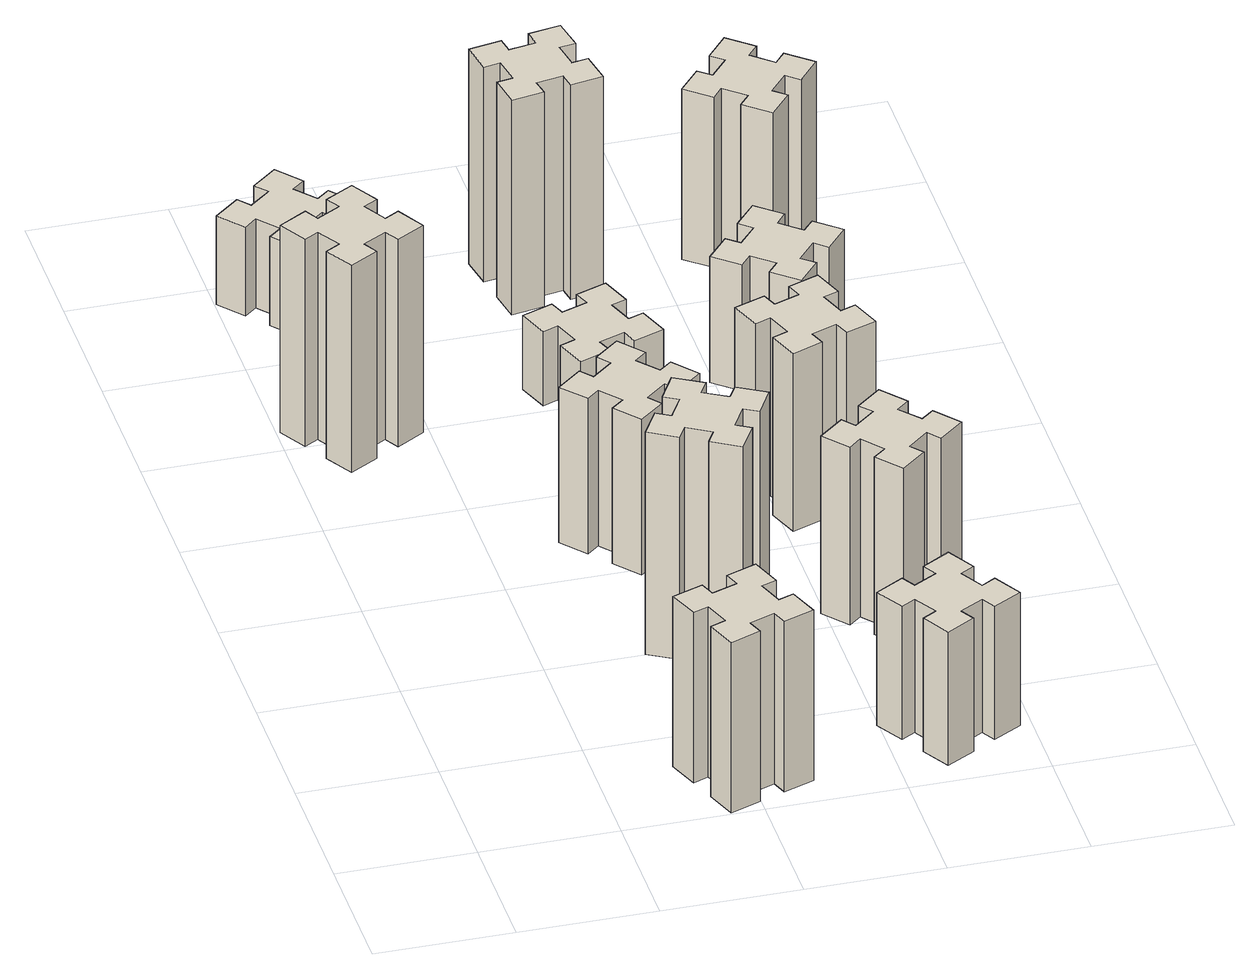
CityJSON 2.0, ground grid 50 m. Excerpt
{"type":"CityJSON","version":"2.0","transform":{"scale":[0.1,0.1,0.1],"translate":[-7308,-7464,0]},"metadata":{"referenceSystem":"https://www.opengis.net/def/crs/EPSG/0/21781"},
"CityObjects":{
"building1":{"type":"Building","attributes":{"class":"1000","function":"1000","usage":"1000","yearOfConstruction":2016,"roofType":"1000","measuredHeight":84,"storeysAboveGround":30,"storeysBelowGround":0},"geometry":[{"type":"Solid","lod":"1","boundaries":[[[[0,1,2,3,4,5,6,7,8,9,10,11,12,13,14,15,16,17,18,19]],[[17,16,20,21]],[[16,15,22,20]],[[15,14,23,22]],[[14,13,24,23]],[[13,12,25,24]],[[12,11,26,25]],[[11,10,27,26]],[[10,9,28,27]],[[9,8,29,28]],[[8,7,30,29]],[[7,6,31,30]],[[6,5,32,31]],[[5,4,33,32]],[[4,3,34,33]],[[3,2,35,34]],[[2,1,36,35]],[[1,0,37,36]],[[0,19,38,37]],[[19,18,39,38]],[[18,17,21,39]],[[24,25,26,27,28,29,30,31,32,33,34,35,36,37,38,39,21,20,22,23]]]]}]},
"building2":{"type":"Building","attributes":{"class":"1000","function":"1000","usage":"1000","yearOfConstruction":2016,"roofType":"1000","measuredHeight":69,"storeysAboveGround":30,"storeysBelowGround":0},"geometry":[{"type":"Solid","lod":"1","boundaries":[[[[40,41,42,43,44,45,46,47,48,49,50,51,52,53,54,55,56,57,58,59]],[[57,56,60,61]],[[56,55,62,60]],[[55,54,63,62]],[[54,53,64,63]],[[53,52,65,64]],[[52,51,66,65]],[[51,50,67,66]],[[50,49,68,67]],[[49,48,69,68]],[[48,47,70,69]],[[47,46,71,70]],[[46,45,72,71]],[[45,44,73,72]],[[44,43,74,73]],[[43,42,75,74]],[[42,41,76,75]],[[41,40,77,76]],[[40,59,78,77]],[[59,58,79,78]],[[58,57,61,79]],[[64,65,66,67,68,69,70,71,72,73,74,75,76,77,78,79,61,60,62,63]]]]}]},
"building3":{"type":"Building","attributes":{"class":"1000","function":"1000","usage":"1000","yearOfConstruction":2016,"roofType":"1000","measuredHeight":36,"storeysAboveGround":30,"storeysBelowGround":0},"geometry":[{"type":"Solid","lod":"1","boundaries":[[[[80,81,82,83,84,85,86,87,88,89,90,91,92,93,94,95,96,97,98,99]],[[97,96,100,101]],[[96,95,102,100]],[[95,94,103,102]],[[94,93,104,103]],[[93,92,105,104]],[[92,91,106,105]],[[91,90,107,106]],[[90,89,108,107]],[[89,88,109,108]],[[88,87,110,109]],[[87,86,111,110]],[[86,85,112,111]],[[85,84,113,112]],[[84,83,114,113]],[[83,82,115,114]],[[82,81,116,115]],[[81,80,117,116]],[[80,99,118,117]],[[99,98,119,118]],[[98,97,101,119]],[[104,105,106,107,108,109,110,111,112,113,114,115,116,117,118,119,101,100,102,103]]]]}]},
"building4":{"type":"Building","attributes":{"class":"1000","function":"1000","usage":"1000","yearOfConstruction":2016,"roofType":"1000","measuredHeight":90,"storeysAboveGround":30,"storeysBelowGround":0},"geometry":[{"type":"Solid","lod":"1","boundaries":[[[[120,121,122,123,124,125,126,127,128,129,130,131,132,133,134,135,136,137,138,139]],[[137,136,140,141]],[[136,135,142,140]],[[135,134,143,142]],[[134,133,144,143]],[[133,132,145,144]],[[132,131,146,145]],[[131,130,147,146]],[[130,129,148,147]],[[129,128,149,148]],[[128,127,150,149]],[[127,126,151,150]],[[126,125,152,151]],[[125,124,153,152]],[[124,123,154,153]],[[123,122,155,154]],[[122,121,156,155]],[[121,120,157,156]],[[120,139,158,157]],[[139,138,159,158]],[[138,137,141,159]],[[144,145,146,147,148,149,150,151,152,153,154,155,156,157,158,159,141,140,142,143]]]]}]},
"building5":{"type":"Building","attributes":{"class":"1000","function":"1000","usage":"1000","yearOfConstruction":2016,"roofType":"1000","measuredHeight":63,"storeysAboveGround":30,"storeysBelowGround":0},"geometry":[{"type":"Solid","lod":"1","boundaries":[[[[160,161,162,163,164,165,166,167,168,169,170,171,172,173,174,175,176,177,178,179]],[[177,176,180,181]],[[176,175,182,180]],[[175,174,183,182]],[[174,173,184,183]],[[173,172,185,184]],[[172,171,186,185]],[[171,170,187,186]],[[170,169,188,187]],[[169,168,189,188]],[[168,167,190,189]],[[167,166,191,190]],[[166,165,192,191]],[[165,164,193,192]],[[164,163,194,193]],[[163,162,195,194]],[[162,161,196,195]],[[161,160,197,196]],[[160,179,198,197]],[[179,178,199,198]],[[178,177,181,199]],[[184,185,186,187,188,189,190,191,192,193,194,195,196,197,198,199,181,180,182,183]]]]}]},
"building6":{"type":"Building","attributes":{"class":"1000","function":"1000","usage":"1000","yearOfConstruction":2016,"roofType":"1000","measuredHeight":54,"storeysAboveGround":30,"storeysBelowGround":0},"geometry":[{"type":"Solid","lod":"1","boundaries":[[[[200,201,202,203,204,205,206,207,208,209,210,211,212,213,214,215,216,217,218,219]],[[217,216,220,221]],[[216,215,222,220]],[[215,214,223,222]],[[214,213,224,223]],[[213,212,225,224]],[[212,211,226,225]],[[211,210,227,226]],[[210,209,228,227]],[[209,208,229,228]],[[208,207,230,229]],[[207,206,231,230]],[[206,205,232,231]],[[205,204,233,232]],[[204,203,234,233]],[[203,202,235,234]],[[202,201,236,235]],[[201,200,237,236]],[[200,219,238,237]],[[219,218,239,238]],[[218,217,221,239]],[[224,225,226,227,228,229,230,231,232,233,234,235,236,237,238,239,221,220,222,223]]]]}]},
"building7":{"type":"Building","attributes":{"class":"1000","function":"1000","usage":"1000","yearOfConstruction":2016,"roofType":"1000","measuredHeight":30,"storeysAboveGround":30,"storeysBelowGround":0},"geometry":[{"type":"Solid","lod":"1","boundaries":[[[[240,241,242,243,244,245,246,247,248,249,250,251,252,253,254,255,256,257,258,259]],[[257,256,260,261]],[[256,255,262,260]],[[255,254,263,262]],[[254,253,264,263]],[[253,252,265,264]],[[252,251,266,265]],[[251,250,267,266]],[[250,249,268,267]],[[249,248,269,268]],[[248,247,270,269]],[[247,246,271,270]],[[246,245,272,271]],[[245,244,273,272]],[[244,243,274,273]],[[243,242,275,274]],[[242,241,276,275]],[[241,240,277,276]],[[240,259,278,277]],[[259,258,279,278]],[[258,257,261,279]],[[264,265,266,267,268,269,270,271,272,273,274,275,276,277,278,279,261,260,262,263]]]]}]},
"building8":{"type":"Building","attributes":{"class":"1000","function":"1000","usage":"1000","yearOfConstruction":2016,"roofType":"1000","measuredHeight":72,"storeysAboveGround":30,"storeysBelowGround":0},"geometry":[{"type":"Solid","lod":"1","boundaries":[[[[280,281,282,283,284,285,286,287,288,289,290,291,292,293,294,295,296,297,298,299]],[[297,296,300,301]],[[296,295,302,300]],[[295,294,303,302]],[[294,293,304,303]],[[293,292,305,304]],[[292,291,306,305]],[[291,290,307,306]],[[290,289,308,307]],[[289,288,309,308]],[[288,287,310,309]],[[287,286,311,310]],[[286,285,312,311]],[[285,284,313,312]],[[284,283,314,313]],[[283,282,315,314]],[[282,281,316,315]],[[281,280,317,316]],[[280,299,318,317]],[[299,298,319,318]],[[298,297,301,319]],[[304,305,306,307,308,309,310,311,312,313,314,315,316,317,318,319,301,300,302,303]]]]}]},
"building9":{"type":"Building","attributes":{"class":"1000","function":"1000","usage":"1000","yearOfConstruction":2016,"roofType":"1000","measuredHeight":87,"storeysAboveGround":30,"storeysBelowGround":0},"geometry":[{"type":"Solid","lod":"1","boundaries":[[[[320,321,322,323,324,325,326,327,328,329,330,331,332,333,334,335,336,337,338,339]],[[337,336,340,341]],[[336,335,342,340]],[[335,334,343,342]],[[334,333,344,343]],[[333,332,345,344]],[[332,331,346,345]],[[331,330,347,346]],[[330,329,348,347]],[[329,328,349,348]],[[328,327,350,349]],[[327,326,351,350]],[[326,325,352,351]],[[325,324,353,352]],[[324,323,354,353]],[[323,322,355,354]],[[322,321,356,355]],[[321,320,357,356]],[[320,339,358,357]],[[339,338,359,358]],[[338,337,341,359]],[[344,345,346,347,348,349,350,351,352,353,354,355,356,357,358,359,341,340,342,343]]]]}]},
"building10":{"type":"Building","attributes":{"class":"1000","function":"1000","usage":"1000","yearOfConstruction":2016,"roofType":"1000","measuredHeight":72,"storeysAboveGround":30,"storeysBelowGround":0},"geometry":[{"type":"Solid","lod":"1","boundaries":[[[[360,361,362,363,364,365,366,367,368,369,370,371,372,373,374,375,376,377,378,379]],[[377,376,380,381]],[[376,375,382,380]],[[375,374,383,382]],[[374,373,384,383]],[[373,372,385,384]],[[372,371,386,385]],[[371,370,387,386]],[[370,369,388,387]],[[369,368,389,388]],[[368,367,390,389]],[[367,366,391,390]],[[366,365,392,391]],[[365,364,393,392]],[[364,363,394,393]],[[363,362,395,394]],[[362,361,396,395]],[[361,360,397,396]],[[360,379,398,397]],[[379,378,399,398]],[[378,377,381,399]],[[384,385,386,387,388,389,390,391,392,393,394,395,396,397,398,399,381,380,382,383]]]]}]},
"building11":{"type":"Building","attributes":{"class":"1000","function":"1000","usage":"1000","yearOfConstruction":2016,"roofType":"1000","measuredHeight":51,"storeysAboveGround":30,"storeysBelowGround":0},"geometry":[{"type":"Solid","lod":"1","boundaries":[[[[400,401,402,403,404,405,406,407,408,409,410,411,412,413,414,415,416,417,418,419]],[[417,416,420,421]],[[416,415,422,420]],[[415,414,423,422]],[[414,413,424,423]],[[413,412,425,424]],[[412,411,426,425]],[[411,410,427,426]],[[410,409,428,427]],[[409,408,429,428]],[[408,407,430,429]],[[407,406,431,430]],[[406,405,432,431]],[[405,404,433,432]],[[404,403,434,433]],[[403,402,435,434]],[[402,401,436,435]],[[401,400,437,436]],[[400,419,438,437]],[[419,418,439,438]],[[418,417,421,439]],[[424,425,426,427,428,429,430,431,432,433,434,435,436,437,438,439,421,420,422,423]]]]}]},
"building12":{"type":"Building","attributes":{"class":"1000","function":"1000","usage":"1000","yearOfConstruction":2016,"roofType":"1000","measuredHeight":69,"storeysAboveGround":30,"storeysBelowGround":0},"geometry":[{"type":"Solid","lod":"1","boundaries":[[[[440,441,442,443,444,445,446,447,448,449,450,451,452,453,454,455,456,457,458,459]],[[457,456,460,461]],[[456,455,462,460]],[[455,454,463,462]],[[454,453,464,463]],[[453,452,465,464]],[[452,451,466,465]],[[451,450,467,466]],[[450,449,468,467]],[[449,448,469,468]],[[448,447,470,469]],[[447,446,471,470]],[[446,445,472,471]],[[445,444,473,472]],[[444,443,474,473]],[[443,442,475,474]],[[442,441,476,475]],[[441,440,477,476]],[[440,459,478,477]],[[459,458,479,478]],[[458,457,461,479]],[[464,465,466,467,468,469,470,471,472,473,474,475,476,477,478,479,461,460,462,463]]]]}]}
},
"vertices":[
[366,2557,0],[316,2644,0],[368,2674,0],[308,2778,0],[204,2718,0],[234,2666,0],[147,2616,0],[117,2668,0],[13,2608,0],[73,2504,0],[125,2534,0],[175,2447,0],[123,2417,0],[183,2313,0],[287,2373,0],[257,2425,0],[344,2475,0],[374,2423,0],[478,2483,0],[418,2587,0],[344,2475,840],[374,2423,840],[257,2425,840],[287,2373,840],[183,2313,840],[123,2417,840],[175,2447,840],[125,2534,840],[73,2504,840],[13,2608,840],[117,2668,840],[147,2616,840],[234,2666,840],[204,2718,840],[308,2778,840],[368,2674,840],[316,2644,840],[366,2557,840],[418,2587,840],[478,2483,840],
[976,105,0],[1070,139,0],[1090,83,0],[1203,124,0],[1162,237,0],[1106,216,0],[1072,310,0],[1128,330,0],[1087,443,0],[974,402,0],[995,346,0],[901,312,0],[880,368,0],[767,327,0],[809,214,0],[865,235,0],[899,141,0],[843,120,0],[884,7,0],[997,49,0],[899,141,690],[843,120,690],[865,235,690],[809,214,690],[767,327,690],[880,368,690],[901,312,690],[995,346,690],[974,402,690],[1087,443,690],[1128,330,690],[1072,310,690],[1106,216,690],[1162,237,690],[1203,124,690],[1090,83,690],[1070,139,690],[976,105,690],[997,49,690],[884,7,690],
[129,3353,0],[193,3276,0],[147,3238,0],[224,3146,0],[316,3223,0],[278,3269,0],[354,3333,0],[393,3287,0],[485,3364,0],[408,3456,0],[362,3418,0],[297,3494,0],[343,3533,0],[266,3625,0],[174,3548,0],[213,3502,0],[136,3437,0],[98,3483,0],[6,3406,0],[83,3314,0],[136,3437,360],[98,3483,360],[213,3502,360],[174,3548,360],[266,3625,360],[343,3533,360],[297,3494,360],[362,3418,360],[408,3456,360],[485,3364,360],[393,3287,360],[354,3333,360],[278,3269,360],[316,3223,360],[224,3146,360],[147,3238,360],[193,3276,360],[129,3353,360],[83,3314,360],[6,3406,360],
[1015,1164,0],[965,1077,0],[913,1107,0],[853,1003,0],[957,943,0],[987,995,0],[1074,945,0],[1044,893,0],[1148,833,0],[1208,937,0],[1156,967,0],[1206,1054,0],[1258,1024,0],[1318,1128,0],[1214,1188,0],[1184,1136,0],[1097,1186,0],[1127,1238,0],[1023,1298,0],[963,1194,0],[1097,1186,900],[1127,1238,900],[1184,1136,900],[1214,1188,900],[1318,1128,900],[1258,1024,900],[1206,1054,900],[1156,967,900],[1208,937,900],[1148,833,900],[1044,893,900],[1074,945,900],[987,995,900],[957,943,900],[853,1003,900],[913,1107,900],[965,1077,900],[1015,1164,900],[963,1194,900],[1023,1298,900],
[1102,1738,0],[1037,1814,0],[1083,1853,0],[1006,1945,0],[914,1868,0],[953,1822,0],[876,1757,0],[838,1803,0],[746,1726,0],[823,1634,0],[869,1673,0],[933,1596,0],[887,1558,0],[964,1466,0],[1056,1543,0],[1018,1589,0],[1094,1653,0],[1133,1607,0],[1225,1684,0],[1148,1776,0],[1094,1653,630],[1133,1607,630],[1018,1589,630],[1056,1543,630],[964,1466,630],[887,1558,630],[933,1596,630],[869,1673,630],[823,1634,630],[746,1726,630],[838,1803,630],[876,1757,630],[953,1822,630],[914,1868,630],[1006,1945,630],[1083,1853,630],[1037,1814,630],[1102,1738,630],[1148,1776,630],[1225,1684,630],
[1846,337,0],[1796,424,0],[1848,454,0],[1788,558,0],[1684,498,0],[1714,446,0],[1627,396,0],[1597,448,0],[1493,388,0],[1553,284,0],[1605,314,0],[1655,227,0],[1603,197,0],[1663,93,0],[1767,153,0],[1737,205,0],[1824,255,0],[1854,203,0],[1958,263,0],[1898,367,0],[1824,255,540],[1854,203,540],[1737,205,540],[1767,153,540],[1663,93,540],[1603,197,540],[1655,227,540],[1605,314,540],[1553,284,540],[1493,388,540],[1597,448,540],[1627,396,540],[1714,446,540],[1684,498,540],[1788,558,540],[1848,454,540],[1796,424,540],[1846,337,540],[1898,367,540],[1958,263,540],
[1076,2425,0],[1170,2459,0],[1190,2403,0],[1303,2444,0],[1262,2557,0],[1206,2536,0],[1172,2630,0],[1228,2650,0],[1187,2763,0],[1074,2722,0],[1095,2666,0],[1001,2632,0],[980,2688,0],[867,2647,0],[909,2534,0],[965,2555,0],[999,2461,0],[943,2440,0],[984,2327,0],[1097,2369,0],[999,2461,300],[943,2440,300],[965,2555,300],[909,2534,300],[867,2647,300],[980,2688,300],[1001,2632,300],[1095,2666,300],[1074,2722,300],[1187,2763,300],[1228,2650,300],[1172,2630,300],[1206,2536,300],[1262,2557,300],[1303,2444,300],[1190,2403,300],[1170,2459,300],[1076,2425,300],[1097,2369,300],[984,2327,300],
[1609,1033,0],[1673,956,0],[1627,918,0],[1704,826,0],[1796,903,0],[1758,949,0],[1834,1013,0],[1873,967,0],[1965,1044,0],[1888,1136,0],[1842,1098,0],[1777,1174,0],[1823,1213,0],[1746,1305,0],[1654,1228,0],[1693,1182,0],[1616,1117,0],[1578,1163,0],[1486,1086,0],[1563,994,0],[1616,1117,720],[1578,1163,720],[1693,1182,720],[1654,1228,720],[1746,1305,720],[1823,1213,720],[1777,1174,720],[1842,1098,720],[1888,1136,720],[1965,1044,720],[1873,967,720],[1834,1013,720],[1758,949,720],[1796,903,720],[1704,826,720],[1627,918,720],[1673,956,720],[1609,1033,720],[1563,994,720],[1486,1086,720],
[1115,3402,0],[1017,3385,0],[1007,3444,0],[888,3423,0],[909,3305,0],[968,3315,0],[986,3217,0],[927,3207,0],[947,3088,0],[1066,3109,0],[1055,3168,0],[1154,3186,0],[1164,3127,0],[1282,3147,0],[1261,3266,0],[1202,3255,0],[1185,3354,0],[1244,3364,0],[1223,3482,0],[1105,3461,0],[1185,3354,870],[1244,3364,870],[1202,3255,870],[1261,3266,870],[1282,3147,870],[1164,3127,870],[1154,3186,870],[1055,3168,870],[1066,3109,870],[947,3088,870],[927,3207,870],[986,3217,870],[968,3315,870],[909,3305,870],[888,3423,870],[1007,3444,870],[1017,3385,870],[1115,3402,870],[1105,3461,870],[1223,3482,870],
[1505,1815,0],[1539,1721,0],[1483,1700,0],[1524,1587,0],[1637,1629,0],[1616,1685,0],[1710,1719,0],[1730,1663,0],[1843,1704,0],[1802,1817,0],[1746,1796,0],[1712,1890,0],[1768,1910,0],[1727,2023,0],[1614,1982,0],[1635,1926,0],[1541,1892,0],[1520,1948,0],[1407,1907,0],[1449,1794,0],[1541,1892,720],[1520,1948,720],[1635,1926,720],[1614,1982,720],[1727,2023,720],[1768,1910,720],[1712,1890,720],[1746,1796,720],[1802,1817,720],[1843,1704,720],[1730,1663,720],[1710,1719,720],[1616,1685,720],[1637,1629,720],[1524,1587,720],[1483,1700,720],[1539,1721,720],[1505,1815,720],[1449,1794,720],[1407,1907,720],
[1616,2493,0],[1693,2429,0],[1654,2383,0],[1746,2306,0],[1823,2398,0],[1777,2436,0],[1842,2513,0],[1888,2474,0],[1965,2566,0],[1873,2643,0],[1834,2597,0],[1758,2662,0],[1796,2708,0],[1704,2785,0],[1627,2693,0],[1673,2654,0],[1609,2578,0],[1563,2616,0],[1486,2524,0],[1578,2447,0],[1609,2578,510],[1563,2616,510],[1673,2654,510],[1627,2693,510],[1704,2785,510],[1796,2708,510],[1758,2662,510],[1834,2597,510],[1873,2643,510],[1965,2566,510],[1888,2474,510],[1842,2513,510],[1777,2436,510],[1823,2398,510],[1746,2306,510],[1654,2383,510],[1693,2429,510],[1616,2493,510],[1578,2447,510],[1486,2524,510],
[1934,3337,0],[1858,3402,0],[1896,3448,0],[1804,3525,0],[1727,3433,0],[1773,3394,0],[1709,3318,0],[1663,3356,0],[1586,3264,0],[1678,3187,0],[1716,3233,0],[1793,3169,0],[1754,3123,0],[1846,3046,0],[1923,3138,0],[1877,3176,0],[1942,3253,0],[1988,3214,0],[2065,3306,0],[1973,3383,0],[1942,3253,690],[1988,3214,690],[1877,3176,690],[1923,3138,690],[1846,3046,690],[1754,3123,690],[1793,3169,690],[1716,3233,690],[1678,3187,690],[1586,3264,690],[1663,3356,690],[1709,3318,690],[1773,3394,690],[1727,3433,690],[1804,3525,690],[1896,3448,690],[1858,3402,690],[1934,3337,690],[1973,3383,690],[2065,3306,690]
]}
